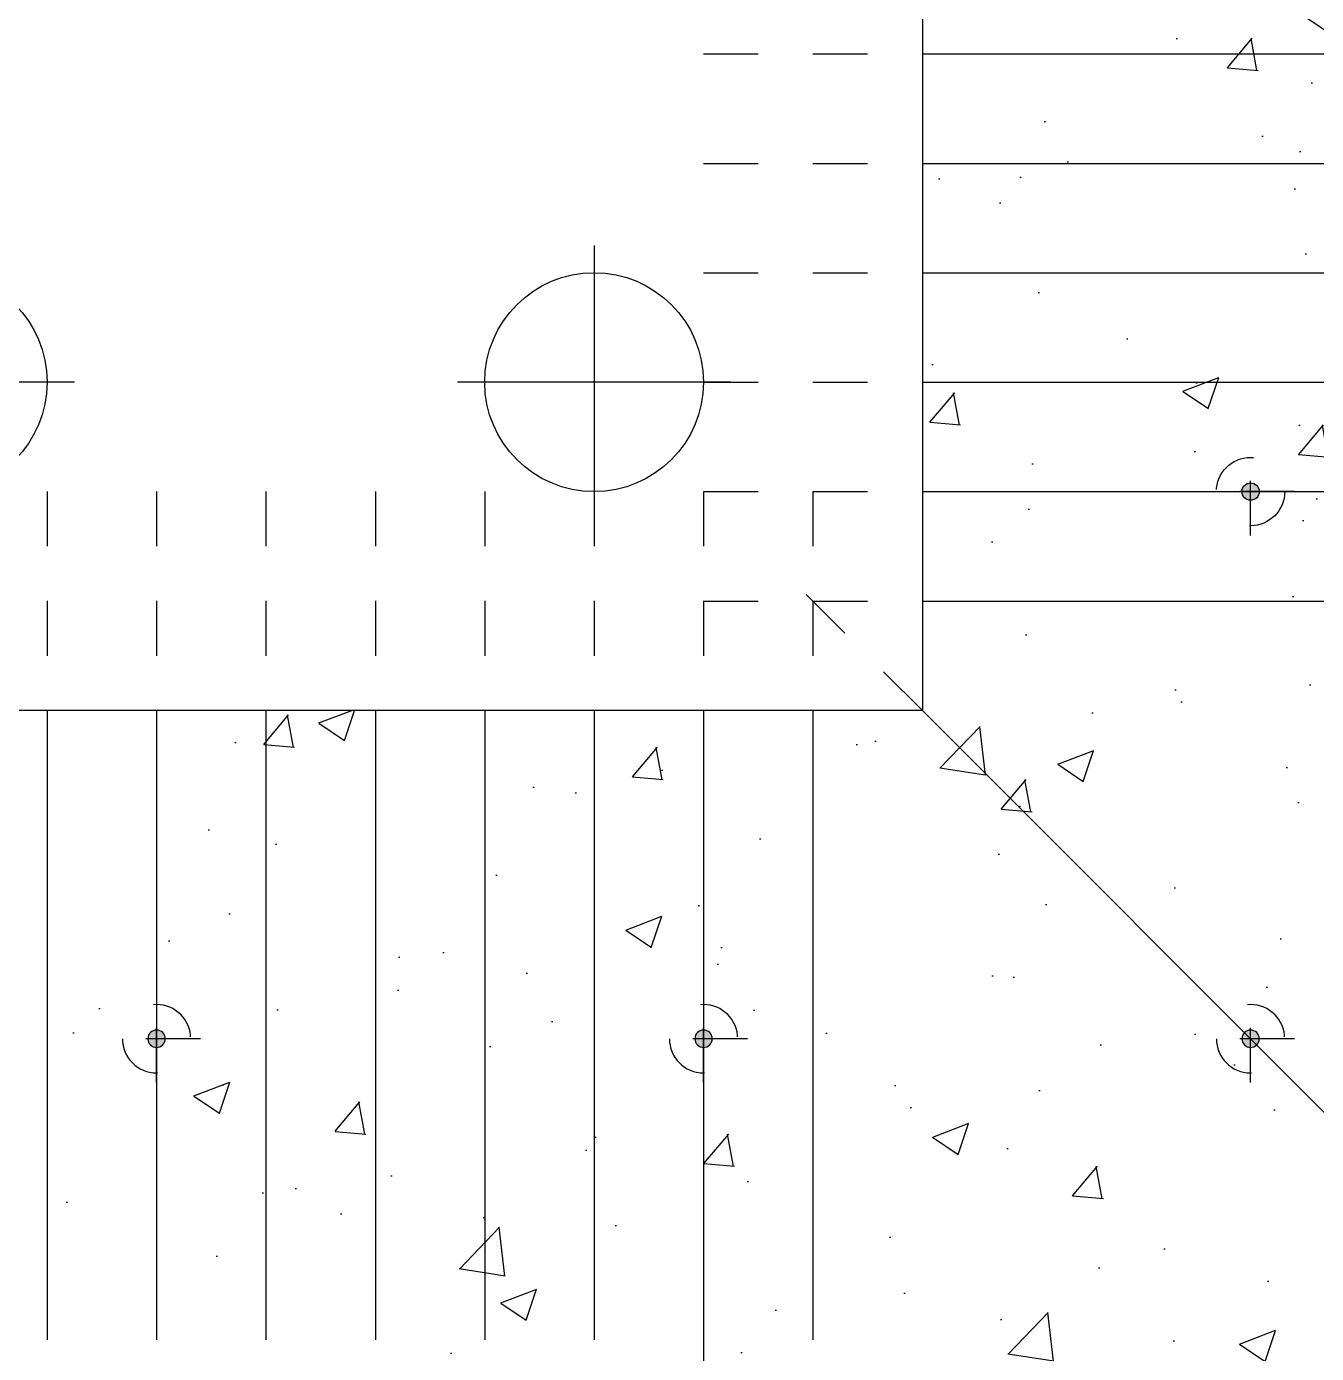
# Model space of a CAD drawing. Header units: millimetres. Extents: x 569 to 667, y -103 to 12.
# Drawn here: x 627.961 to 630.319, y -96.429 to -94.004 of the extents above; entities that cross this region are included whole.
import ezdxf

# ---------------------------------------------------------------- set-up
doc = ezdxf.new("R2010")
doc.units = ezdxf.units.MM
doc.header["$LTSCALE"] = 0.0003
for name, pattern in [('CENTER', [50.8, 31.75, -6.35, 6.35, -6.35]), ('DASHDOT', [1, 0.5, -0.25, 0, -0.25]), ('HIDDEN', [9.525, 6.35, -3.175])]:
    doc.linetypes.add(name, pattern=pattern)
for name, color, linetype in [('EE-CENTROS', 8, 'CENTER'), ('EE-PILOTE', 3, 'Continuous'), ('RE-DADO', 130, 'Continuous'), ('SIM-ACHURADO', 8, 'Continuous'), ('SIM-CONCRETO', 4, 'Continuous'), ('SIM-COTAS', 1, 'Continuous'), ('SIM-OCULTAS', 8, 'HIDDEN'), ('SIM-REFUERZO', 6, 'Continuous')]:
    doc.layers.add(name, color=color, linetype=linetype)
doc.styles.add('ARIAL EE', font='arial.ttf')
doc.dimstyles.new('RE - STANDAR', dxfattribs={"dimtxt": 0.002, "dimasz": 0.0015, "dimexe": 0.001, "dimexo": 0.0015, "dimgap": 0.0005, "dimtad": 1, "dimzin": 4, "dimdsep": 46, "dimtxsty": 'ARIAL EE', "dimcen": 0, "dimclrd": 1, "dimclre": 1, "dimclrt": 2, "dimadec": 0, "dimazin": 0, "dimtfac": 1, "dimtix": 1, "dimtofl": 0, "dimtmove": 1, "dimatfit": 2, "dimfxl": 0.0015, "dimtolj": 1, "dimtzin": 4, "dimlwd": -1, "dimlwe": -1, "dimarcsym": 2})

# ---------------------------------------------------------------- blocks, each defined once
blk = doc.blocks.new('PILOTE-2')
at = {"layer": 'SIM-ACHURADO', "transparency": 33554687}
for points in [[(0, 0.25), (0, -0.25)], [(0.25, 0), (-0.25, 0)]]:
    blk.add_lwpolyline(points, dxfattribs=at)
blk.add_circle((0, 0), 0.2, dxfattribs=at)
blk = doc.blocks.new('DADO 14')
at = {"layer": 'SIM-ACHURADO', "transparency": 33554687}
blk.add_lwpolyline([(-2.4, 2.4001), (2.4, 2.4001), (2.4, -2.3999), (-2.4, -2.3999)], close=True, dxfattribs=at)
for p in [(0.6, -1.7999), (1.8, -1.7999)]:
    blk.add_blockref('PILOTE-2', p, dxfattribs=at)
blk = doc.blocks.new('enciente')
at = {"layer": 'SIM-ACHURADO', "transparency": 33554687}
h = blk.add_hatch(dxfattribs=at)
h.set_pattern_fill('AR-CONC', color=256, scale=0.0037)
h.paths.add_polyline_path([(651.4032, -89.2536), (644.2032, -89.2536), (644.2032, -96.4536), (651.4032, -96.4536)])
h.paths.add_polyline_path([(650.2032, -90.4536), (650.2032, -95.2536), (645.4032, -95.2536), (645.4032, -90.4536)], flags=16)
at = {"layer": 'SIM-CONCRETO', "color": 7, "transparency": 33554687}
blk.add_lwpolyline([(645.4032, -90.4536), (650.2032, -90.4536), (650.2032, -95.2536), (645.4032, -95.2536)], close=True, dxfattribs=at)
at = {"layer": 'SIM-OCULTAS', "transparency": 33554687}
for p, q in [((649.8032, -94.0538), (650.2032, -94.0538)), ((649.8032, -94.2538), (650.2032, -94.2538)), ((649.8032, -94.4538), (650.2032, -94.4538)), ((649.8032, -94.6538), (650.2032, -94.6538)), ((648.6032, -94.8536), (648.6032, -95.2536)), ((648.8032, -94.8536), (648.8032, -95.2536)), ((649.0032, -94.8536), (649.0032, -95.2536)), ((649.2032, -94.8536), (649.2032, -95.2536)), ((649.4032, -94.8536), (649.4032, -95.2536)), ((649.6032, -94.8536), (649.6032, -95.2536)), ((649.8032, -94.8536), (649.8032, -95.2536)), ((649.8032, -94.8538), (650.2032, -94.8538)), ((650.0032, -94.8536), (650.0032, -95.2536)), ((650.2032, -95.2539), (649.9204, -94.9711)), ((649.8032, -95.0538), (650.2032, -95.0538))]:
    blk.add_line(p, q, dxfattribs=at)
at = {"layer": 'SIM-REFUERZO', "transparency": 33554687}
for p, q in [((650.2032, -94.0538), (651.3532, -94.0538)), ((650.2032, -94.2538), (651.3532, -94.2538)), ((650.2032, -94.4538), (651.3532, -94.4538)), ((650.2032, -94.6538), (651.3532, -94.6538)), ((650.2032, -94.8538), (651.3532, -94.8538)), ((650.2032, -95.0538), (651.3532, -95.0538)), ((648.6032, -95.2536), (648.6032, -96.4036)), ((648.8032, -95.2536), (648.8032, -96.4036)), ((649.0032, -95.2536), (649.0032, -96.4036)), ((649.2032, -95.2536), (649.2032, -96.4036)), ((649.4032, -95.2536), (649.4032, -96.4036)), ((649.6032, -95.2536), (649.6032, -96.4036)), ((649.8032, -95.2536), (649.8032, -96.4036)), ((650.0032, -95.2536), (650.0032, -96.4036)), ((650.2032, -95.2539), (651.3532, -96.4039))]:
    blk.add_line(p, q, dxfattribs=at)
blk = doc.blocks.new('micros')
at = {"layer": 'SIM-REFUERZO', "transparency": 33554687}
h = blk.add_hatch(dxfattribs=at)
h.set_pattern_fill('ANGLE', color=256)
h.set_pattern_definition([(0, (0, 0), (0, 6.985), [5.08, -1.905]), (90, (0, 0), (-6.985, 4e-16), [5.08, -1.905])])
h.paths.add_polyline_path([(652.3929, -88.2891, 1), (652.4247, -88.2891, 1)])
h = blk.add_hatch(color=256, dxfattribs=at)
h.dxf.hatch_style = 1
h.paths.add_polyline_path([(652.3929, -88.2891, 1), (652.4247, -88.2891, 1)])
at = {"layer": 'EE-CENTROS', "transparency": 33554687}
for points in [[(652.4088, -88.2088), (652.4088, -88.3694)], [(652.4891, -88.2891), (652.3285, -88.2891)]]:
    blk.add_lwpolyline(points, dxfattribs=at)
at = {"layer": 'EE-PILOTE', "linetype": 'DASHDOT', "transparency": 33554687}
blk.add_circle((652.4088, -88.2891), 0.0625, dxfattribs=at)
at = {"layer": 'SIM-REFUERZO', "transparency": 33554687}
blk.add_circle((652.4088, -88.2891), 0.0159, dxfattribs=at)

msp = doc.modelspace()

# ---------------------------------------------------------------- block references
at = {"layer": 'RE-DADO', "transparency": 33554687}
msp.add_blockref('DADO 14', (627.1983, -92.8538), dxfattribs=at)
at = {"layer": 'SIM-COTAS', "transparency": 33554687}
msp.add_blockref('enciente', (-20.6049, 0), dxfattribs=at)
at = {"layer": 'SIM-COTAS', "transparency": 33554687, "rotation": 270}
msp.add_blockref('micros', (718.4874, 557.5551), dxfattribs=at)
at = {"layer": 'SIM-COTAS', "transparency": 33554687, "xscale": -1, "rotation": 180}
for p in [(-24.2105, -184.1427), (-23.2105, -184.1427), (-22.2105, -184.1427)]:
    msp.add_blockref('micros', p, dxfattribs=at)

# ---------------------------------------------------------------- leaders
at = {"layer": 'SIM-COTAS', "transparency": 33554687, "annotation_type": 0, "has_hookline": 1, "hookline_direction": 1, "horizontal_direction": (-1, 0, 0)}
msp.add_leader([(629.1983, -95.9161), (629.1983, -97.2278), (629.239, -97.2281)], dimstyle='RE - STANDAR', override={"dimscale": 0, "dimgap": 0.0005, "dimtad": 0}, dxfattribs=at)

doc.saveas('drawing.dxf')
